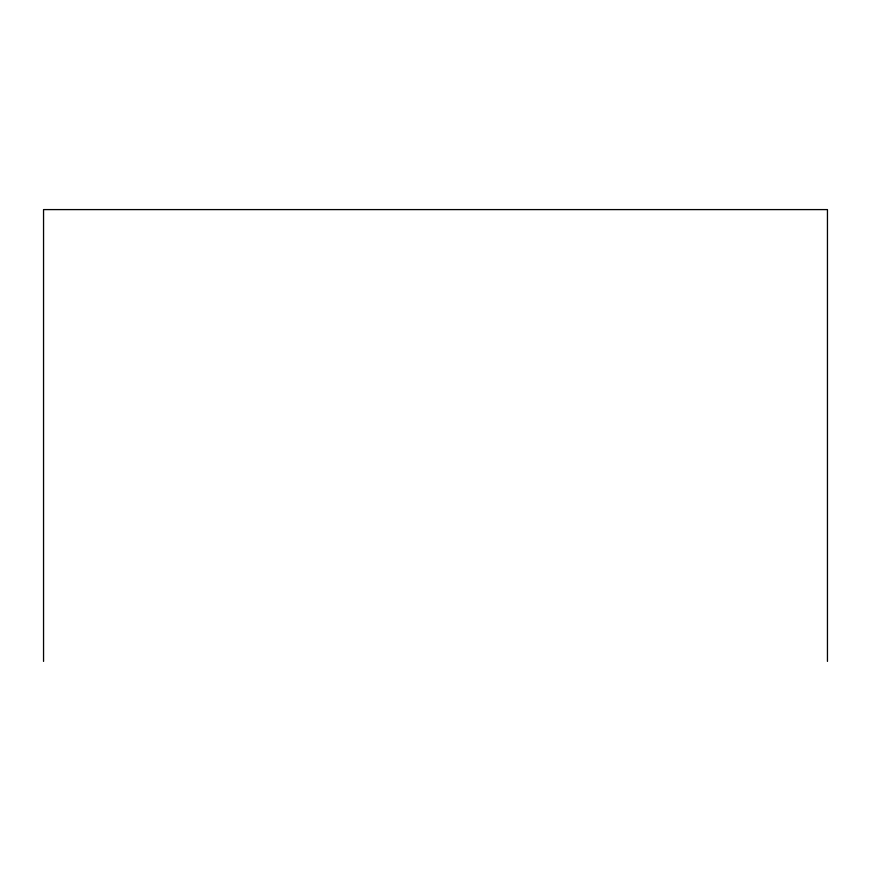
<?xml version="1.0" encoding="UTF-8"?>
<svg xmlns="http://www.w3.org/2000/svg" width="871" height="871" viewBox="0 0 871 871"><rect width="100%" height="100%" fill="white"/><g stroke="black" fill="none" stroke-linecap="round" stroke-linejoin="round"><path stroke-width="1.31" d="M827.45 661.405L827.45 209.595L43.55 209.595L43.55 661.405"/></g></svg>
